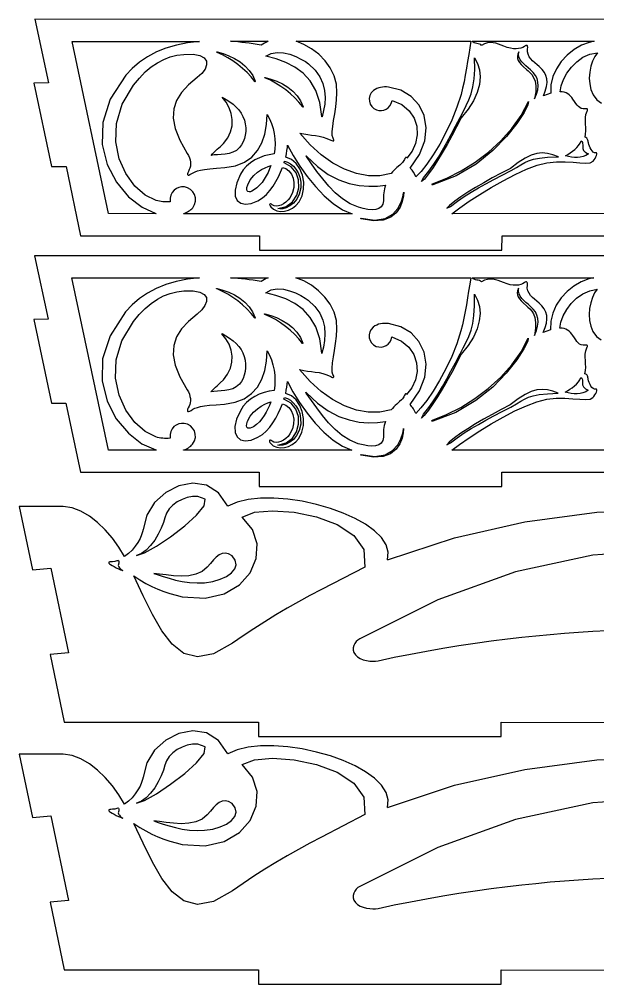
# Model space of a CAD drawing. Extents: x -181 to 87, y -262 to 189.
# Drawn here: x -181.3 to -62.1, y -262.3 to -63.4 of the extents above; entities that cross this region are included whole.
import ezdxf

# ---------------------------------------------------------------- set-up
doc = ezdxf.new("R2010")
doc.units = 0
doc.layers.add('CAMADA_1', color=7, linetype='CONTINUOUS')

msp = doc.modelspace()

# ---------------------------------------------------------------- linework, layer by layer
at = {"layer": 'CAMADA_1', "color": 250}
for points in [[(38.1518, -108.0105), (75.1297, -108.0149), (78.1212, -93.7097), (81.12, -93.6839), (84.7572, -76.5133), (81.7584, -76.4391), (84.565, -63.4233), (-33.4455, -63.444), (-178.1074, -63.4188), (-175.2771, -76.5029), (-178.276, -76.5771), (-174.6388, -93.7477), (-171.6399, -93.7735), (-168.6541, -108.0151), (-131.7997, -108.0114), (-131.8025, -110.9678), (-81.8025, -110.9678), (-81.8015, -108.0094), (-33.4453, -108.0037), (-11.8415, -108.0081), (-11.8417, -110.9669), (38.1581, -110.9669), (38.1518, -108.0105)], [(38.1247, -156.721), (75.1026, -156.7254), (78.0941, -142.4202), (81.0929, -142.3944), (84.7301, -125.2238), (81.7313, -125.1496), (84.5379, -112.1338), (-33.4726, -112.1545), (-178.1345, -112.1293), (-175.3042, -125.2134), (-178.3031, -125.2876), (-174.6659, -142.4582), (-171.667, -142.484), (-168.6812, -156.7256), (-131.8268, -156.7219), (-131.8296, -159.6783), (-81.8296, -159.6783), (-81.8286, -156.7199), (-33.4724, -156.7142), (-11.8686, -156.7186), (-11.8688, -159.6774), (38.131, -159.6774), (38.1247, -156.721)]]:
    msp.add_lwpolyline(points, close=True, dxfattribs=at)
for points in [[(-162.8827, -103.4516), (-170.4105, -67.9785), (-144.1266, -67.959)], [(-144.1266, -67.959), (-146.602, -68.2505), (-148.9097, -68.7156), (-151.0515, -69.3509), (-153.0297, -70.153), (-154.846, -71.1183), (-156.5025, -72.2434), (-158.0012, -73.5249), (-159.3441, -74.9594), (-162.5497, -79.879), (-164.0706, -84.6742), (-164.1802, -89.2122), (-163.1516, -93.3602), (-161.2582, -96.9854), (-158.773, -99.9552), (-155.9695, -102.1365), (-153.1208, -103.3968), (-153.0729, -103.4146), (-153.0505, -103.4338), (-153.0671, -103.4492), (-153.1364, -103.4554), (-162.8827, -103.4516)], [(-129.9871, -67.9494), (-130.3663, -68.1166), (-130.7284, -68.3014), (-131.0786, -68.5089), (-131.4221, -68.7444), (-132.2501, -68.6044), (-133.0667, -68.4763), (-133.8721, -68.36), (-134.6662, -68.2556), (-135.449, -68.1629), (-136.2204, -68.0819), (-136.9805, -68.0125), (-137.7293, -67.9548)], [(-137.7293, -67.9548), (-129.9871, -67.9494)], [(-88.2126, -67.9479), (-88.4374, -69.293), (-88.6593, -70.6786), (-88.8839, -72.0874), (-89.1166, -73.5023), (-89.3628, -74.9061), (-89.628, -76.2816), (-89.9178, -77.6115), (-90.2375, -78.8788), (-91.0865, -81.5375), (-92.143, -84.18), (-93.3484, -86.7382), (-94.6442, -89.1439), (-95.9718, -91.3289), (-97.2728, -93.225), (-98.4886, -94.7641), (-99.5606, -95.878), (-99.7885, -95.3841), (-100.0325, -94.9386), (-100.1727, -94.7257), (-100.3314, -94.5149), (-100.5136, -94.3029), (-100.7241, -94.0864), (-98.7838, -91.2635), (-97.702, -88.4535), (-97.4061, -85.755), (-97.8234, -83.2665), (-98.8813, -81.0866), (-100.5072, -79.3137), (-102.6284, -78.0463), (-105.1724, -77.3831), (-105.5996, -77.3582), (-106.0187, -77.357), (-106.4283, -77.3839), (-106.8274, -77.4438), (-107.2148, -77.541), (-107.5893, -77.6803), (-107.9498, -77.8663), (-108.295, -78.1035), (-108.7481, -78.5748), (-109.0335, -79.12), (-109.1593, -79.7058), (-109.1336, -80.2987), (-108.9645, -80.8654), (-108.6601, -81.3723), (-108.2285, -81.786), (-107.6777, -82.0732), (-107.1617, -82.1969), (-106.6408, -82.2138), (-106.1337, -82.1249), (-105.6596, -81.9311), (-105.2373, -81.6336), (-104.8857, -81.2333), (-104.6239, -80.7314), (-104.4707, -80.1287), (-102.462, -80.9948), (-100.9571, -82.2396), (-99.937, -83.7619), (-99.3826, -85.4605), (-99.2748, -87.2342), (-99.5944, -88.9818), (-100.3225, -90.6021), (-101.4398, -91.994), (-101.4792, -91.9187), (-101.5211, -91.8708), (-101.565, -91.8492), (-101.6108, -91.8528), (-101.658, -91.8804), (-101.7062, -91.931), (-101.7551, -92.0035), (-101.8043, -92.0967), (-101.9084, -92.2979), (-102.0326, -92.504), (-102.1668, -92.6977), (-102.3104, -92.8818), (-102.4629, -93.0591), (-102.874, -93.4525), (-103.4496, -93.9599), (-103.7625, -94.2444), (-104.0727, -94.5431), (-104.3655, -94.8512), (-104.6263, -95.1638), (-106.9465, -95.6297), (-109.3467, -95.6339), (-111.7922, -95.1921), (-114.2481, -94.3202), (-116.6797, -93.0341), (-119.0523, -91.3498), (-121.3311, -89.283), (-123.4814, -86.8497), (-122.6465, -87.0295), (-121.8356, -87.1572), (-121.0415, -87.2592), (-120.2572, -87.3621), (-119.4755, -87.4925), (-118.6893, -87.677), (-117.8916, -87.942), (-117.0753, -88.3142), (-116.8586, -88.4158), (-116.6858, -88.4712), (-116.5579, -88.4818), (-116.4759, -88.4487), (-116.4406, -88.3733), (-116.4531, -88.2567), (-116.5145, -88.1004), (-116.6255, -87.9054), (-116.7794, -87.3675), (-116.7826, -86.548), (-116.674, -85.4973), (-116.4925, -84.2662), (-116.277, -82.9052), (-116.0665, -81.4649), (-115.9, -79.9958), (-115.8162, -78.5487), (-115.9072, -76.753), (-116.3839, -75.034), (-117.1907, -73.4204), (-118.2724, -71.9414), (-119.5737, -70.6258), (-121.0393, -69.5025), (-122.6137, -68.6005), (-124.2416, -67.9487)], [(-124.2416, -67.9487), (-88.2126, -67.9479)], [(-87.9392, -67.9482), (-62.8325, -67.948)], [(-73.274, -79.1935), (-72.8739, -78.194), (-72.6252, -77.2864), (-72.5247, -76.46), (-72.5688, -75.7041), (-72.754, -75.0077), (-73.0772, -74.3602), (-73.5346, -73.7507), (-74.1231, -73.1685), (-74.5854, -72.7759), (-75.0483, -72.3864), (-75.4885, -71.9888), (-75.8829, -71.5717), (-76.2081, -71.1235), (-76.4409, -70.6331), (-76.5581, -70.0888), (-76.5363, -69.4794), (-76.5116, -69.2346), (-76.5201, -69.0439), (-76.5606, -68.9066), (-76.6317, -68.8222), (-76.7323, -68.7901), (-76.8612, -68.8097), (-77.017, -68.8804), (-77.1987, -69.0017), (-77.5324, -69.207), (-77.9266, -69.3626), (-78.3796, -69.4631), (-78.8893, -69.5032), (-79.4538, -69.4775), (-80.0712, -69.3808), (-80.7396, -69.2076), (-81.4571, -68.9526), (-82.002, -68.7331), (-82.5461, -68.5279), (-83.0932, -68.358), (-83.647, -68.2447), (-84.2111, -68.2091), (-84.7894, -68.2724), (-85.3854, -68.4559), (-86.003, -68.7806), (-86.1874, -68.6363), (-86.4195, -68.5397), (-86.6837, -68.4727), (-86.9643, -68.4172), (-87.2457, -68.355), (-87.5124, -68.2682), (-87.7488, -68.1386), (-87.9392, -67.9482)], [(-62.8325, -67.948), (-63.8565, -68.1695), (-65.4405, -68.7697), (-66.9561, -69.6537), (-68.3526, -70.781), (-69.5791, -72.111), (-70.5848, -73.6031), (-71.3189, -75.2168), (-71.7305, -76.9115), (-71.769, -78.6466)], [(-147.3853, -103.4177), (-147.1298, -103.3346), (-146.876, -103.2314), (-146.6267, -103.1088), (-146.3846, -102.9673), (-146.1524, -102.8073), (-145.933, -102.6295), (-145.7289, -102.4344), (-145.543, -102.2225), (-145.1435, -101.5515), (-144.9639, -100.8534), (-144.9818, -100.1611), (-145.1753, -99.5074), (-145.522, -98.9254), (-145.9998, -98.448), (-146.5866, -98.108), (-147.2601, -97.9386), (-147.8274, -97.9386), (-148.3851, -98.0534), (-148.9091, -98.2805), (-149.3755, -98.6175), (-149.7605, -99.062), (-150.04, -99.6115), (-150.1902, -100.2636), (-150.1871, -101.0157), (-150.5693, -101.0407), (-150.9466, -101.0477), (-151.319, -101.0372), (-151.6863, -101.0095), (-152.0485, -100.9649), (-152.4054, -100.9037), (-152.757, -100.8262), (-153.1031, -100.7329), (-155.3347, -99.6416), (-157.4645, -97.7603), (-159.3073, -95.2152), (-160.6779, -92.1328), (-161.391, -88.6391), (-161.2614, -84.8605), (-160.1038, -80.9231), (-157.733, -76.9534), (-156.5328, -75.51), (-155.3137, -74.2684), (-154.0714, -73.2212), (-152.802, -72.3609), (-151.5013, -71.68), (-150.1654, -71.1712), (-148.79, -70.827), (-147.3712, -70.6399), (-145.4478, -70.6244), (-144.0556, -70.8837), (-143.1545, -71.3681), (-142.7049, -72.028), (-142.6667, -72.8136), (-143.0002, -73.6752), (-143.6655, -74.5631), (-144.6227, -75.4277), (-146.4117, -76.9377), (-147.8336, -78.4875), (-148.8529, -80.1199), (-149.4341, -81.878), (-149.5416, -83.8049), (-149.14, -85.9434), (-148.1937, -88.3367), (-146.6674, -91.0276), (-146.4054, -91.4775), (-146.2085, -91.9381), (-146.0739, -92.3994), (-145.9992, -92.8513), (-145.9815, -93.2839), (-146.0184, -93.6872), (-146.107, -94.0512), (-146.2449, -94.3659), (-146.4387, -94.7404), (-146.5582, -95.041), (-146.6061, -95.2672), (-146.585, -95.4185), (-146.4978, -95.4945), (-146.3469, -95.4946), (-146.1352, -95.4185), (-145.8652, -95.2655), (-145.4647, -95.0232), (-145.0441, -94.8171), (-144.5471, -94.6405), (-143.9175, -94.4866), (-143.0991, -94.3485), (-142.0358, -94.2196), (-140.6712, -94.093), (-138.9491, -93.962), (-136.7398, -93.5957), (-134.8904, -92.8622), (-133.38, -91.8016), (-132.188, -90.4543), (-131.2933, -88.8605), (-130.6753, -87.0605), (-130.3132, -85.0945), (-130.186, -83.0028), (-129.6916, -83.9109), (-129.2867, -84.8818), (-128.971, -85.9001), (-128.7443, -86.9502), (-128.6063, -88.0165), (-128.5567, -89.0836), (-128.5954, -90.1358), (-128.7219, -91.1577), (-129.7619, -91.3104), (-130.7905, -91.5662), (-131.7893, -91.9261), (-132.7401, -92.3914), (-133.6246, -92.9632), (-134.4245, -93.6429), (-135.1215, -94.4316), (-135.6973, -95.3305), (-136.4744, -97.0969), (-136.8169, -98.6004), (-136.7667, -99.8181), (-136.3655, -100.7269), (-135.6553, -101.3037), (-134.6778, -101.5255), (-133.4749, -101.3692), (-132.0884, -100.8117), (-131.1641, -100.2274), (-130.3429, -99.5146), (-129.615, -98.6983), (-128.9707, -97.8031), (-128.4003, -96.8538), (-127.8943, -95.875), (-127.4429, -94.8917), (-127.0365, -93.9284), (-126.3192, -94.168), (-125.6997, -94.6393), (-125.2036, -95.3031), (-124.8569, -96.1198), (-124.6851, -97.0503), (-124.7141, -98.0551), (-124.9697, -99.0948), (-125.4777, -100.1301), (-125.8623, -100.6376), (-126.3176, -101.0722), (-126.8189, -101.4246), (-127.3409, -101.6854), (-127.8587, -101.8454), (-128.3473, -101.8951), (-128.7817, -101.8253), (-129.1368, -101.6267), (-129.3307, -101.4833), (-129.4833, -101.4171), (-129.5934, -101.4175), (-129.6599, -101.4737), (-129.6816, -101.5751), (-129.6572, -101.7112), (-129.5855, -101.8712), (-129.4654, -102.0446), (-128.8995, -102.5481), (-128.2108, -102.8622), (-127.4372, -102.9914), (-126.6172, -102.9404), (-125.7888, -102.7137), (-124.9902, -102.316), (-124.2596, -101.7518), (-123.6353, -101.0259), (-122.9983, -99.7714), (-122.683, -98.3833), (-122.6679, -96.9425), (-122.9314, -95.5302), (-123.4523, -94.2274), (-124.209, -93.1152), (-125.1801, -92.2747), (-126.3441, -91.787), (-126.2411, -91.1072), (-126.129, -90.4565), (-126.0354, -89.857), (-125.9876, -89.3306), (-124.8471, -91.473), (-123.4915, -93.6664), (-121.9539, -95.8318), (-120.2671, -97.8903), (-118.464, -99.7626), (-116.5778, -101.3698), (-114.6413, -102.6329), (-112.6874, -103.4727)], [(-140.4924, -70.2533), (-140.5775, -70.2052), (-140.6003, -70.1648), (-140.5627, -70.1435), (-140.4666, -70.1531), (-139.2738, -70.484), (-138.0737, -70.9314), (-136.9005, -71.4974), (-135.7884, -72.1844), (-134.7716, -72.9944), (-133.8845, -73.9297), (-133.1613, -74.9923), (-132.6362, -76.1846), (-132.6285, -76.2421), (-132.6456, -76.273), (-132.6792, -76.2723), (-132.721, -76.2352), (-133.4995, -75.2789), (-134.3493, -74.3712), (-135.2624, -73.5178), (-136.2306, -72.7239), (-137.2458, -71.9951), (-138.2999, -71.3368), (-139.3848, -70.7544), (-140.4924, -70.2533)], [(-121.6976, -72.5753), (-120.3236, -73.8822), (-119.3434, -75.2521), (-118.706, -76.6616), (-118.3602, -78.0876), (-118.2549, -79.5068), (-118.3391, -80.8958), (-118.5616, -82.2315), (-118.8714, -83.4905), (-118.8882, -83.5238), (-118.9083, -83.5305), (-118.9258, -83.5126), (-118.9349, -83.4721), (-119.3395, -80.5248), (-120.1524, -78.0858), (-121.317, -76.1), (-122.7767, -74.5121), (-124.4752, -73.2666), (-126.3559, -72.3085), (-128.3623, -71.5823), (-130.4378, -71.0328), (-129.3409, -70.452), (-128.1152, -70.2409), (-126.8256, -70.325), (-125.5373, -70.6302), (-124.3153, -71.0821), (-123.2246, -71.6065), (-122.3304, -72.129), (-121.6976, -72.5753)], [(-97.9758, -96.0586), (-96.8682, -94.6734), (-95.8584, -93.2695), (-94.9209, -91.8317), (-94.0303, -90.3452), (-93.1613, -88.7949), (-92.2883, -87.1658), (-91.3861, -85.443), (-90.4292, -83.6115), (-89.7642, -82.366), (-89.1537, -81.1958), (-88.6124, -80.0224), (-88.1548, -78.7672), (-87.7956, -77.3517), (-87.5492, -75.6972), (-87.4304, -73.7253), (-87.4536, -71.3573), (-86.8187, -72.5379), (-86.4303, -73.8591), (-86.3054, -75.3023), (-86.4607, -76.8492), (-86.9132, -78.4812), (-87.6796, -80.1802), (-88.7769, -81.9275), (-90.2218, -83.7048)], [(-33.4197, -103.4464), (-92.1302, -103.4674), (-90.5199, -102.2622), (-88.572, -100.9126), (-86.3717, -99.4847), (-84.0043, -98.0447), (-81.5551, -96.6589), (-79.1094, -95.3936), (-76.7523, -94.3149), (-74.5693, -93.489), (-72.5383, -92.9859), (-70.6044, -92.7725), (-68.8032, -92.7607), (-67.1704, -92.8623), (-65.7418, -92.9892), (-64.553, -93.0532), (-63.6397, -92.9662), (-63.0376, -92.6401), (-62.8254, -92.3794), (-62.6286, -92.0848), (-62.4597, -91.7792), (-62.331, -91.4859), (-62.2548, -91.2281), (-62.2437, -91.0288), (-62.3099, -90.9112), (-62.4658, -90.8984), (-62.7348, -90.8922), (-62.9918, -90.7642), (-63.2316, -90.5396), (-63.449, -90.2439), (-63.639, -89.9024), (-63.7963, -89.5403), (-63.9158, -89.183), (-63.9923, -88.8558), (-64.0225, -88.6764), (-64.0551, -88.4987), (-64.0969, -88.327), (-64.1551, -88.1657), (-64.2365, -88.0191), (-64.3482, -87.8915), (-64.4972, -87.7874), (-64.6904, -87.711), (-64.5665, -87.0499), (-64.5327, -86.378), (-64.5544, -85.6993), (-64.5966, -85.0181), (-64.6246, -84.3383), (-64.6036, -83.6642), (-64.4987, -82.9996), (-64.2751, -82.3489), (-64.2138, -82.2053), (-64.1764, -82.0888), (-64.1654, -81.9975), (-64.1836, -81.9294), (-64.2334, -81.8827), (-64.3176, -81.8555), (-64.4386, -81.8457), (-64.5992, -81.8516), (-65.0732, -81.8473), (-65.4629, -81.7627), (-65.7887, -81.6032), (-66.0709, -81.374), (-66.3299, -81.0806), (-66.586, -80.728), (-66.8598, -80.3218), (-67.1715, -79.8671), (-67.4104, -79.5476), (-67.6678, -79.248), (-67.9481, -78.9769), (-68.2554, -78.7426), (-68.5939, -78.5537), (-68.9681, -78.4187), (-69.382, -78.346), (-69.8399, -78.344), (-69.619, -77.1079), (-69.1427, -75.8039), (-68.4327, -74.4989), (-67.5108, -73.2598), (-66.3985, -72.1537), (-65.1175, -71.2473), (-63.6895, -70.6077), (-62.1362, -70.3017), (-62.6812, -71.0609), (-63.1384, -72.0093), (-63.4899, -73.0988), (-63.7181, -74.2816), (-63.805, -75.5096), (-63.733, -76.735), (-63.4841, -77.9098), (-63.0406, -78.9861), (-62.2667, -80.039), (-61.3313, -80.7154)], [(-78.3563, -70.1136), (-78.5574, -70.6109), (-78.6388, -71.0597), (-78.6031, -71.478), (-78.453, -71.8839), (-78.191, -72.2951), (-77.8198, -72.7299), (-77.3421, -73.2061), (-76.7604, -73.7417), (-76.4386, -74.0143), (-76.0544, -74.3587), (-75.655, -74.8087), (-75.2881, -75.3981), (-75.0011, -76.1609), (-74.8414, -77.1308), (-74.8566, -78.3418), (-75.094, -79.8277)], [(-75.094, -79.8277), (-74.6939, -78.8282), (-74.4452, -77.9206), (-74.3447, -77.0942), (-74.3888, -76.3383), (-74.574, -75.6419), (-74.8972, -74.9944), (-75.3546, -74.3849), (-75.9431, -73.8027), (-76.4054, -73.4101), (-76.8683, -73.0206), (-77.3085, -72.623), (-77.7029, -72.2059), (-78.0281, -71.7577), (-78.2609, -71.2673), (-78.3781, -70.723), (-78.3563, -70.1136)], [(-130.6444, -75.4865), (-130.7295, -75.4384), (-130.7523, -75.3979), (-130.7147, -75.3767), (-130.6186, -75.3863), (-129.4258, -75.7172), (-128.2257, -76.1646), (-127.0525, -76.7306), (-125.9404, -77.4176), (-124.9236, -78.2276), (-124.0365, -79.1629), (-123.3133, -80.2255), (-122.7882, -81.4178), (-122.7805, -81.4753), (-122.7976, -81.5062), (-122.8312, -81.5055), (-122.873, -81.4684), (-123.6515, -80.512), (-124.5013, -79.6044), (-125.4144, -78.751), (-126.3826, -77.9571), (-127.3978, -77.2283), (-128.4519, -76.57), (-129.5368, -75.9875), (-130.6444, -75.4865)], [(-139.4763, -79.4496), (-138.6607, -79.9113), (-137.9014, -80.402), (-137.2048, -80.9257), (-136.5778, -81.4864), (-136.0269, -82.0879), (-135.5588, -82.7342), (-135.1801, -83.4292), (-134.8976, -84.1768), (-134.7146, -84.9548), (-134.625, -85.7404), (-134.626, -86.5199), (-134.715, -87.2795), (-134.8891, -88.0056), (-135.1456, -88.6845), (-135.4818, -89.3026), (-135.8948, -89.8462), (-136.5429, -90.4108), (-137.2727, -90.7977), (-138.0553, -91.0437), (-138.8617, -91.1857), (-139.6632, -91.2605), (-140.4308, -91.305), (-141.1358, -91.356), (-141.7492, -91.4503), (-141.4599, -91.1247), (-141.1514, -90.8097), (-140.8289, -90.5021), (-140.4982, -90.199), (-139.8336, -89.5935), (-139.2016, -88.9688), (-138.3161, -87.8145), (-137.7302, -86.5961), (-137.4258, -85.341), (-137.3849, -84.0769), (-137.5894, -82.8311), (-138.0214, -81.6313), (-138.6627, -80.5048), (-139.4954, -79.4792), (-139.4763, -79.4496)], [(-71.769, -78.6466), (-73.274, -79.1935)], [(-76.3548, -80.3765), (-76.4699, -81.0079), (-77.2674, -82.5954), (-78.7412, -84.8767), (-80.8847, -87.5895), (-83.6916, -90.4714), (-87.1556, -93.2602), (-91.2704, -95.6934), (-96.0295, -97.5089), (-96.1081, -97.5144), (-96.1695, -97.5049), (-96.2127, -97.4833), (-96.2365, -97.4522), (-96.2399, -97.4143), (-96.2219, -97.3723), (-96.1813, -97.329), (-96.1171, -97.287), (-93.1905, -96.1367), (-90.2459, -94.6434), (-87.3575, -92.841), (-84.5995, -90.7634), (-82.046, -88.4443), (-79.7713, -85.9176), (-77.8495, -83.217), (-76.3548, -80.3765)], [(-90.2218, -83.7048), (-91.1737, -85.5976), (-92.1441, -87.4465), (-93.1232, -89.2282), (-94.101, -90.9195), (-95.0677, -92.4972), (-96.0134, -93.9379), (-96.9281, -95.2184), (-97.802, -96.3155)], [(-65.0823, -90.2549), (-64.9732, -90.4194), (-64.853, -90.5621), (-64.7232, -90.6861), (-64.5855, -90.7947), (-64.2925, -90.9776), (-63.9869, -91.1356), (-64.5214, -91.459), (-65.0842, -91.6814), (-65.6695, -91.8144), (-66.2715, -91.8696), (-66.8845, -91.8585), (-67.5027, -91.7927), (-68.1202, -91.6836), (-68.7314, -91.5429), (-68.2595, -91.2459), (-67.7735, -90.9301), (-67.2902, -90.5924), (-66.8263, -90.2294), (-66.3985, -89.8378), (-66.0236, -89.4144), (-65.7181, -88.9558), (-65.499, -88.4588), (-65.326, -88.5995), (-65.227, -88.7869), (-65.1823, -89.0096), (-65.1722, -89.2562), (-65.1769, -89.5154), (-65.1767, -89.7758), (-65.1517, -90.0261), (-65.0823, -90.2549)], [(-92.3874, -101.958), (-90.9863, -100.8966), (-89.5735, -99.9228), (-88.1325, -99.0123), (-86.6468, -98.1414), (-85.0999, -97.2859), (-83.4754, -96.4218), (-81.7569, -95.5252), (-79.9278, -94.572), (-78.8029, -93.9432), (-77.912, -93.4001), (-77.1249, -92.9387), (-76.3113, -92.555), (-75.3407, -92.2449), (-74.0829, -92.0043), (-72.4075, -91.8294), (-70.1843, -91.7159), (-71.3327, -91.3127), (-72.4236, -91.0467), (-73.4979, -90.9506), (-74.597, -91.0568), (-75.7619, -91.398), (-77.0339, -92.0067), (-78.454, -92.9154), (-80.0635, -94.1567)], [(-126.6153, -92.6361), (-126.0101, -92.8441), (-125.3948, -93.1917), (-124.8009, -93.6772), (-124.2604, -94.2986), (-123.8047, -95.054), (-123.4656, -95.9415), (-123.2748, -96.9592), (-123.264, -98.1052), (-123.5774, -99.4147), (-124.0945, -100.4596), (-124.7532, -101.2619), (-125.4915, -101.8438), (-126.2475, -102.2275), (-126.9592, -102.435), (-127.5645, -102.4886), (-128.0015, -102.4103), (-126.2783, -101.9806), (-124.9776, -101.0154), (-124.1115, -99.6754), (-123.6921, -98.1215), (-123.7317, -96.5144), (-124.2422, -95.0148), (-125.236, -93.7835), (-126.7251, -92.9814)], [(-126.7251, -92.9814), (-126.6153, -92.6361)], [(-105.7827, -97.5856), (-105.9349, -97.9749), (-106.0443, -98.3729), (-106.1183, -98.7766), (-106.1641, -99.1834), (-106.1893, -99.5902), (-106.2012, -99.9942), (-106.2071, -100.3927), (-106.2145, -100.7827), (-106.344, -101.4993), (-106.671, -102.0274), (-107.1708, -102.3829), (-107.8183, -102.5816), (-108.5889, -102.6394), (-109.4575, -102.5722), (-110.3993, -102.3959), (-111.3895, -102.1262), (-113.1121, -101.4104), (-114.6944, -100.4128), (-116.1518, -99.1906), (-117.4997, -97.801), (-118.7535, -96.3011), (-119.9285, -94.7481), (-121.0401, -93.1994), (-122.1037, -91.712), (-122.1837, -91.589), (-122.1981, -91.537), (-122.1521, -91.5587), (-122.0507, -91.6566), (-119.8236, -93.7657), (-117.5993, -95.3581), (-115.404, -96.4967), (-113.2641, -97.2444), (-111.2057, -97.6643), (-109.2551, -97.8191), (-107.4387, -97.7719), (-105.7827, -97.5856)], [(-129.4292, -93.5354), (-129.7056, -94.2405), (-130.0223, -94.9533), (-130.3834, -95.6603), (-130.7928, -96.3482), (-131.2545, -97.0037), (-131.7724, -97.6135), (-132.3504, -98.1643), (-132.9925, -98.6427), (-133.3222, -98.8241), (-133.6396, -98.934), (-133.9253, -98.962), (-134.1602, -98.8974), (-134.325, -98.7296), (-134.4005, -98.448), (-134.3673, -98.0421), (-134.2063, -97.5012), (-133.6724, -96.4615), (-132.977, -95.6041), (-132.1918, -94.9158), (-131.3885, -94.3828), (-130.6389, -93.9918), (-130.0146, -93.7293), (-129.5875, -93.5816), (-129.4292, -93.5354)], [(-80.0635, -94.1567), (-81.9526, -95.1158), (-83.7978, -96.0933), (-85.5758, -97.0792), (-87.2633, -98.0635), (-88.8372, -99.0363), (-90.2743, -99.9874), (-91.5512, -100.9071), (-92.6449, -101.7852)], [(-97.802, -96.3155), (-98.3689, -96.8474), (-97.9758, -96.0586)], [(-102.0507, -99.0133), (-102.1087, -99.8817), (-102.3463, -100.9685), (-102.8218, -102.1382), (-103.5937, -103.2552), (-104.7204, -104.1839), (-106.2603, -104.7889), (-108.272, -104.9345), (-110.8137, -104.4853), (-110.8648, -104.4579), (-110.8799, -104.4261), (-110.8597, -104.3993), (-110.8051, -104.3871), (-108, -104.781), (-105.8699, -104.4316), (-104.3216, -103.5583), (-103.2622, -102.3806), (-102.5984, -101.1179), (-102.2373, -99.9895), (-102.0857, -99.2148), (-102.0507, -99.0133)], [(-92.6449, -101.7852), (-93.1747, -102.3541), (-92.3874, -101.958)], [(-147.3709, -103.4732), (-147.3835, -103.4675), (-147.4058, -103.4534), (-147.4142, -103.4353), (-147.3853, -103.4177)], [(-112.6874, -103.4727), (-147.3709, -103.4732)], [(-162.9098, -152.1621), (-170.4376, -116.689), (-144.1537, -116.6695)], [(-144.1537, -116.6695), (-146.6291, -116.961), (-148.9368, -117.4261), (-151.0786, -118.0614), (-153.0568, -118.8635), (-154.8731, -119.8288), (-156.5296, -120.9539), (-158.0283, -122.2354), (-159.3712, -123.6699), (-162.5768, -128.5895), (-164.0977, -133.3847), (-164.2073, -137.9227), (-163.1787, -142.0707), (-161.2853, -145.6959), (-158.8001, -148.6657), (-155.9966, -150.847), (-153.1479, -152.1073), (-153.1, -152.1251), (-153.0776, -152.1443), (-153.0942, -152.1597), (-153.1635, -152.1659), (-162.9098, -152.1621)], [(-130.0142, -116.6599), (-130.3934, -116.8271), (-130.7555, -117.0119), (-131.1057, -117.2194), (-131.4492, -117.4549), (-132.2772, -117.3149), (-133.0938, -117.1868), (-133.8992, -117.0705), (-134.6933, -116.9661), (-135.4761, -116.8734), (-136.2475, -116.7924), (-137.0076, -116.723), (-137.7564, -116.6653)], [(-137.7564, -116.6653), (-130.0142, -116.6599)], [(-88.2397, -116.6584), (-88.4645, -118.0035), (-88.6864, -119.3891), (-88.911, -120.7979), (-89.1437, -122.2128), (-89.3899, -123.6166), (-89.6551, -124.9921), (-89.9449, -126.322), (-90.2646, -127.5893), (-91.1136, -130.248), (-92.1701, -132.8905), (-93.3755, -135.4487), (-94.6713, -137.8544), (-95.9989, -140.0394), (-97.2999, -141.9355), (-98.5157, -143.4746), (-99.5877, -144.5885), (-99.8156, -144.0946), (-100.0596, -143.6491), (-100.1998, -143.4362), (-100.3585, -143.2254), (-100.5407, -143.0134), (-100.7512, -142.7969), (-98.8109, -139.974), (-97.7291, -137.164), (-97.4332, -134.4655), (-97.8505, -131.977), (-98.9084, -129.7971), (-100.5343, -128.0242), (-102.6555, -126.7568), (-105.1995, -126.0936), (-105.6267, -126.0687), (-106.0458, -126.0675), (-106.4554, -126.0944), (-106.8545, -126.1543), (-107.2419, -126.2515), (-107.6164, -126.3908), (-107.9769, -126.5768), (-108.3221, -126.814), (-108.7752, -127.2853), (-109.0606, -127.8305), (-109.1864, -128.4163), (-109.1607, -129.0092), (-108.9916, -129.5759), (-108.6872, -130.0828), (-108.2556, -130.4965), (-107.7048, -130.7837), (-107.1888, -130.9074), (-106.6679, -130.9243), (-106.1608, -130.8354), (-105.6867, -130.6416), (-105.2644, -130.3441), (-104.9128, -129.9438), (-104.651, -129.4419), (-104.4978, -128.8392), (-102.4891, -129.7053), (-100.9842, -130.9501), (-99.9641, -132.4724), (-99.4097, -134.171), (-99.3019, -135.9447), (-99.6215, -137.6923), (-100.3496, -139.3126), (-101.4669, -140.7045), (-101.5063, -140.6292), (-101.5482, -140.5813), (-101.5921, -140.5597), (-101.6379, -140.5633), (-101.6851, -140.5909), (-101.7333, -140.6415), (-101.7822, -140.714), (-101.8314, -140.8072), (-101.9355, -141.0084), (-102.0597, -141.2145), (-102.1939, -141.4082), (-102.3375, -141.5923), (-102.49, -141.7696), (-102.9011, -142.163), (-103.4767, -142.6704), (-103.7896, -142.9549), (-104.0998, -143.2536), (-104.3926, -143.5617), (-104.6534, -143.8743), (-106.9736, -144.3402), (-109.3738, -144.3444), (-111.8193, -143.9026), (-114.2752, -143.0307), (-116.7068, -141.7446), (-119.0794, -140.0603), (-121.3582, -137.9935), (-123.5085, -135.5602), (-122.6736, -135.74), (-121.8627, -135.8677), (-121.0686, -135.9697), (-120.2843, -136.0726), (-119.5026, -136.203), (-118.7164, -136.3875), (-117.9187, -136.6525), (-117.1024, -137.0247), (-116.8857, -137.1263), (-116.7129, -137.1817), (-116.585, -137.1923), (-116.503, -137.1592), (-116.4677, -137.0838), (-116.4802, -136.9672), (-116.5416, -136.8109), (-116.6526, -136.6159), (-116.8065, -136.078), (-116.8097, -135.2585), (-116.7011, -134.2078), (-116.5196, -132.9767), (-116.3041, -131.6157), (-116.0936, -130.1754), (-115.9271, -128.7063), (-115.8433, -127.2592), (-115.9343, -125.4635), (-116.411, -123.7445), (-117.2178, -122.1309), (-118.2995, -120.6519), (-119.6008, -119.3363), (-121.0664, -118.213), (-122.6408, -117.311), (-124.2687, -116.6592)], [(-124.2687, -116.6592), (-88.2397, -116.6584)], [(-87.9663, -116.6587), (-62.8596, -116.6585)], [(-73.3011, -127.904), (-72.901, -126.9045), (-72.6523, -125.9969), (-72.5518, -125.1705), (-72.5959, -124.4146), (-72.7811, -123.7182), (-73.1043, -123.0707), (-73.5617, -122.4612), (-74.1502, -121.879), (-74.6125, -121.4864), (-75.0754, -121.0969), (-75.5156, -120.6993), (-75.91, -120.2822), (-76.2352, -119.834), (-76.468, -119.3436), (-76.5852, -118.7993), (-76.5634, -118.1899), (-76.5387, -117.9451), (-76.5472, -117.7544), (-76.5877, -117.6171), (-76.6588, -117.5327), (-76.7594, -117.5006), (-76.8883, -117.5202), (-77.0441, -117.5909), (-77.2258, -117.7122), (-77.5595, -117.9175), (-77.9537, -118.0731), (-78.4067, -118.1736), (-78.9164, -118.2137), (-79.4809, -118.188), (-80.0983, -118.0913), (-80.7667, -117.9181), (-81.4842, -117.6631), (-82.0291, -117.4436), (-82.5732, -117.2384), (-83.1203, -117.0685), (-83.6741, -116.9552), (-84.2382, -116.9196), (-84.8165, -116.9829), (-85.4125, -117.1664), (-86.0301, -117.4911), (-86.2145, -117.3468), (-86.4466, -117.2502), (-86.7108, -117.1832), (-86.9914, -117.1277), (-87.2728, -117.0655), (-87.5395, -116.9787), (-87.7759, -116.8491), (-87.9663, -116.6587)], [(-62.8596, -116.6585), (-63.8836, -116.88), (-65.4676, -117.4802), (-66.9832, -118.3642), (-68.3797, -119.4915), (-69.6062, -120.8215), (-70.6119, -122.3136), (-71.346, -123.9273), (-71.7576, -125.622), (-71.7961, -127.3571)], [(-140.5195, -118.9638), (-140.6046, -118.9157), (-140.6274, -118.8753), (-140.5898, -118.854), (-140.4937, -118.8636), (-139.3009, -119.1945), (-138.1008, -119.6419), (-136.9276, -120.2079), (-135.8155, -120.8949), (-134.7987, -121.7049), (-133.9116, -122.6402), (-133.1884, -123.7028), (-132.6633, -124.8951), (-132.6556, -124.9526), (-132.6727, -124.9835), (-132.7063, -124.9828), (-132.7481, -124.9457), (-133.5266, -123.9894), (-134.3764, -123.0817), (-135.2895, -122.2283), (-136.2577, -121.4344), (-137.2729, -120.7056), (-138.327, -120.0473), (-139.4119, -119.4649), (-140.5195, -118.9638)], [(-121.7247, -121.2858), (-120.3507, -122.5927), (-119.3705, -123.9626), (-118.7331, -125.3721), (-118.3873, -126.7981), (-118.282, -128.2173), (-118.3662, -129.6063), (-118.5887, -130.942), (-118.8985, -132.201), (-118.9153, -132.2343), (-118.9354, -132.241), (-118.9529, -132.2231), (-118.962, -132.1826), (-119.3666, -129.2353), (-120.1795, -126.7963), (-121.3441, -124.8105), (-122.8038, -123.2226), (-124.5023, -121.9771), (-126.383, -121.019), (-128.3894, -120.2928), (-130.4649, -119.7433), (-129.368, -119.1625), (-128.1423, -118.9514), (-126.8527, -119.0355), (-125.5644, -119.3407), (-124.3424, -119.7926), (-123.2517, -120.317), (-122.3575, -120.8395), (-121.7247, -121.2858)], [(-33.4468, -152.1569), (-92.1573, -152.1779), (-90.547, -150.9727), (-88.5991, -149.6231), (-86.3988, -148.1952), (-84.0314, -146.7552), (-81.5822, -145.3694), (-79.1365, -144.1041), (-76.7794, -143.0254), (-74.5964, -142.1995), (-72.5654, -141.6964), (-70.6315, -141.483), (-68.8303, -141.4712), (-67.1975, -141.5728), (-65.7689, -141.6997), (-64.5801, -141.7637), (-63.6668, -141.6767), (-63.0647, -141.3506), (-62.8525, -141.0899), (-62.6557, -140.7953), (-62.4868, -140.4897), (-62.3581, -140.1964), (-62.2819, -139.9386), (-62.2708, -139.7393), (-62.337, -139.6217), (-62.4929, -139.6089), (-62.7619, -139.6027), (-63.0189, -139.4747), (-63.2587, -139.2501), (-63.4761, -138.9544), (-63.6661, -138.6129), (-63.8234, -138.2508), (-63.9429, -137.8935), (-64.0194, -137.5663), (-64.0496, -137.3869), (-64.0822, -137.2092), (-64.124, -137.0375), (-64.1822, -136.8762), (-64.2636, -136.7296), (-64.3753, -136.602), (-64.5243, -136.4979), (-64.7175, -136.4215), (-64.5936, -135.7604), (-64.5598, -135.0885), (-64.5815, -134.4098), (-64.6237, -133.7286), (-64.6517, -133.0488), (-64.6307, -132.3747), (-64.5258, -131.7101), (-64.3022, -131.0594), (-64.2409, -130.9158), (-64.2035, -130.7993), (-64.1925, -130.708), (-64.2107, -130.6399), (-64.2605, -130.5932), (-64.3447, -130.566), (-64.4657, -130.5562), (-64.6263, -130.5621), (-65.1003, -130.5578), (-65.49, -130.4732), (-65.8158, -130.3137), (-66.098, -130.0845), (-66.357, -129.7911), (-66.6131, -129.4385), (-66.8869, -129.0323), (-67.1986, -128.5776), (-67.4375, -128.2581), (-67.6949, -127.9585), (-67.9752, -127.6874), (-68.2825, -127.4531), (-68.621, -127.2642), (-68.9952, -127.1292), (-69.4091, -127.0565), (-69.867, -127.0545), (-69.6461, -125.8184), (-69.1698, -124.5144), (-68.4598, -123.2094), (-67.5379, -121.9703), (-66.4256, -120.8642), (-65.1446, -119.9578), (-63.7166, -119.3182), (-62.1633, -119.0122), (-62.7083, -119.7714), (-63.1655, -120.7198), (-63.517, -121.8093), (-63.7452, -122.9921), (-63.8321, -124.2201), (-63.7601, -125.4455), (-63.5112, -126.6203), (-63.0677, -127.6966), (-62.2938, -128.7495), (-61.3584, -129.4259)], [(-78.3834, -118.8241), (-78.5845, -119.3214), (-78.6659, -119.7702), (-78.6302, -120.1885), (-78.4801, -120.5944), (-78.2181, -121.0056), (-77.8469, -121.4404), (-77.3692, -121.9166), (-76.7875, -122.4522), (-76.4657, -122.7248), (-76.0815, -123.0692), (-75.6821, -123.5192), (-75.3152, -124.1086), (-75.0282, -124.8714), (-74.8685, -125.8413), (-74.8837, -127.0523), (-75.1211, -128.5382)], [(-75.1211, -128.5382), (-74.721, -127.5387), (-74.4723, -126.6311), (-74.3718, -125.8047), (-74.4159, -125.0488), (-74.6011, -124.3524), (-74.9243, -123.7049), (-75.3817, -123.0954), (-75.9702, -122.5132), (-76.4325, -122.1206), (-76.8954, -121.7311), (-77.3356, -121.3335), (-77.73, -120.9164), (-78.0552, -120.4682), (-78.288, -119.9778), (-78.4052, -119.4335), (-78.3834, -118.8241)], [(-147.4124, -152.1282), (-147.1569, -152.0451), (-146.9031, -151.9419), (-146.6538, -151.8193), (-146.4117, -151.6778), (-146.1795, -151.5178), (-145.9601, -151.34), (-145.756, -151.1449), (-145.5701, -150.933), (-145.1706, -150.262), (-144.991, -149.5639), (-145.0089, -148.8716), (-145.2024, -148.2179), (-145.5491, -147.6359), (-146.0269, -147.1585), (-146.6137, -146.8185), (-147.2872, -146.6491), (-147.8545, -146.6491), (-148.4122, -146.7639), (-148.9362, -146.991), (-149.4026, -147.328), (-149.7876, -147.7725), (-150.0671, -148.322), (-150.2173, -148.9741), (-150.2142, -149.7262), (-150.5964, -149.7512), (-150.9737, -149.7582), (-151.3461, -149.7477), (-151.7134, -149.72), (-152.0756, -149.6754), (-152.4325, -149.6142), (-152.7841, -149.5367), (-153.1302, -149.4434), (-155.3618, -148.3521), (-157.4916, -146.4708), (-159.3344, -143.9257), (-160.705, -140.8433), (-161.4181, -137.3496), (-161.2885, -133.571), (-160.1309, -129.6336), (-157.7601, -125.6639), (-156.5599, -124.2205), (-155.3408, -122.9789), (-154.0985, -121.9317), (-152.8291, -121.0714), (-151.5284, -120.3905), (-150.1925, -119.8817), (-148.8171, -119.5375), (-147.3983, -119.3504), (-145.4749, -119.3349), (-144.0827, -119.5942), (-143.1816, -120.0786), (-142.732, -120.7385), (-142.6938, -121.5241), (-143.0273, -122.3857), (-143.6926, -123.2736), (-144.6498, -124.1382), (-146.4388, -125.6482), (-147.8607, -127.198), (-148.88, -128.8304), (-149.4612, -130.5885), (-149.5687, -132.5154), (-149.1671, -134.6539), (-148.2208, -137.0472), (-146.6945, -139.7381), (-146.4325, -140.188), (-146.2356, -140.6486), (-146.101, -141.1099), (-146.0263, -141.5618), (-146.0086, -141.9944), (-146.0455, -142.3977), (-146.1341, -142.7617), (-146.272, -143.0764), (-146.4658, -143.4509), (-146.5853, -143.7515), (-146.6332, -143.9777), (-146.6121, -144.129), (-146.5249, -144.205), (-146.374, -144.2051), (-146.1623, -144.129), (-145.8923, -143.976), (-145.4918, -143.7337), (-145.0712, -143.5276), (-144.5742, -143.351), (-143.9446, -143.1971), (-143.1262, -143.059), (-142.0629, -142.9301), (-140.6983, -142.8035), (-138.9762, -142.6725), (-136.7669, -142.3062), (-134.9175, -141.5727), (-133.4071, -140.5121), (-132.2151, -139.1648), (-131.3204, -137.571), (-130.7024, -135.771), (-130.3403, -133.805), (-130.2131, -131.7133), (-129.7187, -132.6214), (-129.3138, -133.5923), (-128.9981, -134.6106), (-128.7714, -135.6607), (-128.6334, -136.727), (-128.5838, -137.7941), (-128.6225, -138.8463), (-128.749, -139.8682), (-129.789, -140.0209), (-130.8176, -140.2767), (-131.8164, -140.6366), (-132.7672, -141.1019), (-133.6517, -141.6737), (-134.4516, -142.3534), (-135.1486, -143.1421), (-135.7244, -144.041), (-136.5015, -145.8074), (-136.844, -147.3109), (-136.7938, -148.5286), (-136.3926, -149.4374), (-135.6824, -150.0142), (-134.7049, -150.236), (-133.502, -150.0797), (-132.1155, -149.5222), (-131.1912, -148.9379), (-130.37, -148.2251), (-129.6421, -147.4088), (-128.9978, -146.5136), (-128.4274, -145.5643), (-127.9214, -144.5855), (-127.47, -143.6022), (-127.0636, -142.6389), (-126.3463, -142.8785), (-125.7268, -143.3498), (-125.2307, -144.0136), (-124.884, -144.8303), (-124.7122, -145.7608), (-124.7412, -146.7656), (-124.9968, -147.8053), (-125.5048, -148.8406), (-125.8894, -149.3481), (-126.3447, -149.7827), (-126.846, -150.1351), (-127.368, -150.3959), (-127.8858, -150.5559), (-128.3744, -150.6056), (-128.8088, -150.5358), (-129.1639, -150.3372), (-129.3578, -150.1938), (-129.5104, -150.1276), (-129.6205, -150.128), (-129.687, -150.1842), (-129.7087, -150.2856), (-129.6843, -150.4217), (-129.6126, -150.5817), (-129.4925, -150.7551), (-128.9266, -151.2586), (-128.2379, -151.5727), (-127.4643, -151.7019), (-126.6443, -151.6509), (-125.8159, -151.4242), (-125.0173, -151.0265), (-124.2867, -150.4623), (-123.6624, -149.7364), (-123.0254, -148.4819), (-122.7101, -147.0938), (-122.695, -145.653), (-122.9585, -144.2407), (-123.4794, -142.9379), (-124.2361, -141.8257), (-125.2072, -140.9852), (-126.3712, -140.4975), (-126.2682, -139.8177), (-126.1561, -139.167), (-126.0625, -138.5675), (-126.0147, -138.0411), (-124.8742, -140.1835), (-123.5186, -142.3769), (-121.981, -144.5423), (-120.2942, -146.6008), (-118.4911, -148.4731), (-116.6049, -150.0803), (-114.6684, -151.3434), (-112.7145, -152.1832)], [(-98.0029, -144.7691), (-96.8953, -143.3839), (-95.8855, -141.98), (-94.948, -140.5422), (-94.0574, -139.0557), (-93.1884, -137.5054), (-92.3154, -135.8763), (-91.4132, -134.1535), (-90.4563, -132.322), (-89.7913, -131.0765), (-89.1808, -129.9063), (-88.6395, -128.7329), (-88.1819, -127.4777), (-87.8227, -126.0622), (-87.5763, -124.4077), (-87.4575, -122.4358), (-87.4807, -120.0678), (-86.8458, -121.2484), (-86.4574, -122.5696), (-86.3325, -124.0128), (-86.4878, -125.5597), (-86.9403, -127.1917), (-87.7067, -128.8907), (-88.804, -130.638), (-90.2489, -132.4153)], [(-130.6715, -124.197), (-130.7566, -124.1489), (-130.7794, -124.1084), (-130.7418, -124.0872), (-130.6457, -124.0968), (-129.4529, -124.4277), (-128.2528, -124.8751), (-127.0796, -125.4411), (-125.9675, -126.1281), (-124.9507, -126.9381), (-124.0636, -127.8734), (-123.3404, -128.936), (-122.8153, -130.1283), (-122.8076, -130.1858), (-122.8247, -130.2167), (-122.8583, -130.216), (-122.9001, -130.1789), (-123.6786, -129.2225), (-124.5284, -128.3149), (-125.4415, -127.4615), (-126.4097, -126.6676), (-127.4249, -125.9388), (-128.479, -125.2805), (-129.5639, -124.698), (-130.6715, -124.197)], [(-139.5034, -128.1601), (-138.6878, -128.6218), (-137.9285, -129.1125), (-137.2319, -129.6362), (-136.6049, -130.1969), (-136.054, -130.7984), (-135.5859, -131.4447), (-135.2072, -132.1397), (-134.9247, -132.8873), (-134.7417, -133.6653), (-134.6521, -134.4509), (-134.6531, -135.2304), (-134.7421, -135.99), (-134.9162, -136.7161), (-135.1727, -137.395), (-135.5089, -138.0131), (-135.9219, -138.5567), (-136.57, -139.1213), (-137.2998, -139.5082), (-138.0824, -139.7542), (-138.8888, -139.8962), (-139.6903, -139.971), (-140.4579, -140.0155), (-141.1629, -140.0665), (-141.7763, -140.1608), (-141.487, -139.8352), (-141.1785, -139.5202), (-140.856, -139.2126), (-140.5253, -138.9095), (-139.8607, -138.304), (-139.2287, -137.6793), (-138.3432, -136.525), (-137.7573, -135.3066), (-137.4529, -134.0515), (-137.412, -132.7874), (-137.6165, -131.5416), (-138.0485, -130.3418), (-138.6898, -129.2153), (-139.5225, -128.1897), (-139.5034, -128.1601)], [(-76.3819, -129.087), (-76.497, -129.7184), (-77.2945, -131.3059), (-78.7683, -133.5872), (-80.9118, -136.3), (-83.7187, -139.1819), (-87.1827, -141.9707), (-91.2975, -144.4039), (-96.0566, -146.2194), (-96.1352, -146.2249), (-96.1966, -146.2154), (-96.2398, -146.1938), (-96.2636, -146.1627), (-96.267, -146.1248), (-96.249, -146.0828), (-96.2084, -146.0395), (-96.1442, -145.9975), (-93.2176, -144.8472), (-90.273, -143.3539), (-87.3846, -141.5515), (-84.6266, -139.4739), (-82.0731, -137.1548), (-79.7984, -134.6281), (-77.8766, -131.9275), (-76.3819, -129.087)], [(-71.7961, -127.3571), (-73.3011, -127.904)], [(-90.2489, -132.4153), (-91.2008, -134.3081), (-92.1712, -136.157), (-93.1503, -137.9387), (-94.1281, -139.63), (-95.0948, -141.2077), (-96.0405, -142.6484), (-96.9552, -143.9289), (-97.8291, -145.026)], [(-65.1094, -138.9654), (-65.0003, -139.1299), (-64.8801, -139.2726), (-64.7503, -139.3966), (-64.6126, -139.5052), (-64.3196, -139.6881), (-64.014, -139.8461), (-64.5485, -140.1695), (-65.1113, -140.3919), (-65.6966, -140.5249), (-66.2986, -140.5801), (-66.9116, -140.569), (-67.5298, -140.5032), (-68.1473, -140.3941), (-68.7585, -140.2534), (-68.2866, -139.9564), (-67.8006, -139.6406), (-67.3173, -139.3029), (-66.8534, -138.9399), (-66.4256, -138.5483), (-66.0507, -138.1249), (-65.7452, -137.6663), (-65.5261, -137.1693), (-65.3531, -137.31), (-65.2541, -137.4974), (-65.2094, -137.7201), (-65.1993, -137.9667), (-65.204, -138.2259), (-65.2038, -138.4863), (-65.1788, -138.7366), (-65.1094, -138.9654)], [(-105.8098, -146.2961), (-105.962, -146.6854), (-106.0714, -147.0834), (-106.1454, -147.4871), (-106.1912, -147.8939), (-106.2164, -148.3007), (-106.2283, -148.7047), (-106.2342, -149.1032), (-106.2416, -149.4932), (-106.3711, -150.2098), (-106.6981, -150.7379), (-107.1979, -151.0934), (-107.8454, -151.2921), (-108.616, -151.3499), (-109.4846, -151.2827), (-110.4264, -151.1064), (-111.4166, -150.8367), (-113.1392, -150.1209), (-114.7215, -149.1233), (-116.1789, -147.9011), (-117.5268, -146.5115), (-118.7806, -145.0116), (-119.9556, -143.4586), (-121.0672, -141.9099), (-122.1308, -140.4225), (-122.2108, -140.2995), (-122.2252, -140.2475), (-122.1792, -140.2692), (-122.0778, -140.3671), (-119.8507, -142.4762), (-117.6264, -144.0686), (-115.4311, -145.2072), (-113.2912, -145.9549), (-111.2328, -146.3748), (-109.2822, -146.5296), (-107.4658, -146.4824), (-105.8098, -146.2961)], [(-92.4145, -150.6685), (-91.0134, -149.6071), (-89.6006, -148.6333), (-88.1596, -147.7228), (-86.6739, -146.8519), (-85.127, -145.9964), (-83.5025, -145.1323), (-81.784, -144.2357), (-79.9549, -143.2825), (-78.83, -142.6537), (-77.9391, -142.1106), (-77.152, -141.6492), (-76.3384, -141.2655), (-75.3678, -140.9554), (-74.11, -140.7148), (-72.4346, -140.5399), (-70.2114, -140.4264), (-71.3598, -140.0232), (-72.4507, -139.7572), (-73.525, -139.6611), (-74.6241, -139.7673), (-75.789, -140.1085), (-77.061, -140.7172), (-78.4811, -141.6259), (-80.0906, -142.8672)], [(-129.4563, -142.2459), (-129.7327, -142.951), (-130.0494, -143.6638), (-130.4105, -144.3708), (-130.8199, -145.0587), (-131.2816, -145.7142), (-131.7995, -146.324), (-132.3775, -146.8748), (-133.0196, -147.3532), (-133.3493, -147.5346), (-133.6667, -147.6445), (-133.9524, -147.6725), (-134.1873, -147.6079), (-134.3521, -147.4401), (-134.4276, -147.1585), (-134.3944, -146.7526), (-134.2334, -146.2117), (-133.6995, -145.172), (-133.0041, -144.3146), (-132.2189, -143.6263), (-131.4156, -143.0933), (-130.666, -142.7023), (-130.0417, -142.4398), (-129.6146, -142.2921), (-129.4563, -142.2459)], [(-126.6424, -141.3466), (-126.0372, -141.5546), (-125.4219, -141.9022), (-124.828, -142.3877), (-124.2875, -143.0091), (-123.8318, -143.7645), (-123.4927, -144.652), (-123.3019, -145.6697), (-123.2911, -146.8157), (-123.6045, -148.1252), (-124.1216, -149.1701), (-124.7803, -149.9724), (-125.5186, -150.5543), (-126.2746, -150.938), (-126.9863, -151.1455), (-127.5916, -151.1991), (-128.0286, -151.1208), (-126.3054, -150.6911), (-125.0047, -149.7259), (-124.1386, -148.3859), (-123.7192, -146.832), (-123.7588, -145.2249), (-124.2693, -143.7253), (-125.2631, -142.494), (-126.7522, -141.6919)], [(-126.7522, -141.6919), (-126.6424, -141.3466)], [(-80.0906, -142.8672), (-81.9797, -143.8263), (-83.8249, -144.8038), (-85.6029, -145.7897), (-87.2904, -146.774), (-88.8643, -147.7468), (-90.3014, -148.6979), (-91.5783, -149.6176), (-92.672, -150.4957)], [(-97.8291, -145.026), (-98.396, -145.5579), (-98.0029, -144.7691)], [(-102.0778, -147.7238), (-102.1358, -148.5922), (-102.3734, -149.679), (-102.8489, -150.8487), (-103.6208, -151.9657), (-104.7475, -152.8944), (-106.2874, -153.4994), (-108.2991, -153.645), (-110.8408, -153.1958), (-110.8919, -153.1684), (-110.907, -153.1366), (-110.8868, -153.1098), (-110.8322, -153.0976), (-108.0271, -153.4915), (-105.897, -153.1421), (-104.3487, -152.2688), (-103.2893, -151.0911), (-102.6255, -149.8284), (-102.2644, -148.7), (-102.1128, -147.9253), (-102.0778, -147.7238)], [(-92.672, -150.4957), (-93.2018, -151.0646), (-92.4145, -150.6685)], [(-147.398, -152.1837), (-147.4106, -152.178), (-147.4329, -152.1639), (-147.4413, -152.1458), (-147.4124, -152.1282)], [(-112.7145, -152.1832), (-147.398, -152.1837)], [(-105.3991, -174.7877), (-105.2369, -173.2067), (-105.6716, -171.6643), (-106.638, -170.1772), (-108.0709, -168.7623), (-109.9054, -167.4364), (-112.0761, -166.2163), (-114.518, -165.1189), (-117.166, -164.1609), (-120.0321, -163.3397), (-122.9764, -162.7017), (-125.9282, -162.265), (-128.8169, -162.0479), (-131.5719, -162.0687), (-134.1227, -162.3454), (-136.3986, -162.8965), (-138.3291, -163.7401), (-140.2518, -160.9423), (-142.7308, -159.4044), (-145.5248, -158.9819), (-148.3926, -159.5305), (-151.0929, -160.9057), (-153.3845, -162.963), (-155.0262, -165.5579), (-155.7767, -168.546), (-155.8654, -169.0181), (-156.0739, -169.6412), (-156.3974, -170.371), (-156.8312, -171.1629), (-157.3707, -171.9724), (-158.0111, -172.7553), (-158.7478, -173.4671), (-159.5761, -174.0632), (-160.7625, -172.1655), (-162.0956, -170.3313), (-163.559, -168.6165), (-165.1367, -167.0765), (-166.8124, -165.7671), (-168.57, -164.744), (-170.3933, -164.0627), (-172.266, -163.779), (-173.0702, -163.7694)], [(-144.4916, -161.7051), (-145.5614, -161.7374), (-146.6564, -161.9473), (-147.7323, -162.3193), (-148.7452, -162.8383), (-149.6509, -163.4891), (-150.4055, -164.2564), (-150.9648, -165.125), (-151.2848, -166.0796), (-151.559, -167.1051), (-152.0156, -168.2666), (-152.6285, -169.4886), (-153.3717, -170.6958), (-154.2191, -171.8129), (-155.1448, -172.7646), (-156.1227, -173.4753), (-157.1268, -173.8699), (-155.5002, -173.3195), (-153.0108, -171.9333), (-150.097, -169.9905), (-147.1966, -167.7704), (-144.7478, -165.5525), (-143.1886, -163.6161), (-142.9572, -162.2405), (-144.4916, -161.7051)], [(-181.276, -163.7647), (-178.5526, -176.8394)], [(-173.0702, -163.7694), (-181.276, -163.7647)], [(-137.3072, -191.9476), (-141.2571, -194.1437), (-144.5766, -194.7599), (-147.3807, -194.0249), (-149.7847, -192.1673), (-151.9037, -189.4158), (-153.8528, -185.9989), (-155.7472, -182.1453), (-157.7021, -178.0836), (-156.4277, -178.887), (-155.1754, -179.6054), (-153.9374, -180.2429), (-152.7057, -180.8036), (-151.4726, -181.2919), (-150.2301, -181.7117), (-148.9706, -182.0673), (-147.6861, -182.3629), (-142.9819, -182.6621), (-139.0317, -181.7632), (-135.9106, -179.9293), (-133.6936, -177.4235), (-132.4556, -174.5091), (-132.2716, -171.4492), (-133.2167, -168.507), (-135.3658, -165.9457), (-132.8284, -164.9765), (-129.0841, -164.6391), (-124.647, -164.9399), (-120.0317, -165.8853), (-115.7524, -167.4816), (-112.3236, -169.7354), (-110.2596, -172.6528), (-110.0747, -176.2405)], [(-105.3991, -174.7877), (-91.5795, -170.1981), (-77.1244, -166.9224), (-62.2459, -164.9605), (-47.1562, -164.3123), (-32.0672, -164.9776), (-17.191, -166.9563), (-2.7397, -170.2483), (11.0746, -174.8535)], [(16.7865, -191.0999), (0.7169, -183.0459), (-15.2828, -177.2911), (-31.2361, -173.8351), (-47.1665, -172.6777), (-63.0975, -173.8185), (-79.0526, -177.2573), (-95.0554, -182.9937), (-111.1293, -191.0275)], [(-160.8235, -174.8767), (-160.9784, -174.9416), (-161.1674, -174.9979), (-161.3799, -175.0459), (-161.6054, -175.086), (-162.0527, -175.1439), (-162.4243, -175.1745), (-162.6023, -175.1918), (-162.7314, -175.2197), (-162.8148, -175.2584), (-162.8561, -175.3081), (-162.8588, -175.3686), (-162.8262, -175.4403), (-162.7618, -175.5232), (-162.669, -175.6174), (-162.484, -175.7506), (-162.1662, -175.939), (-161.7596, -176.16), (-161.3081, -176.3912), (-160.8556, -176.61), (-160.4461, -176.7937), (-160.1237, -176.9198), (-159.9321, -176.9658)], [(-160.8235, -174.8767), (-160.7826, -175.0734), (-160.7671, -175.2795), (-160.7722, -175.3871), (-160.7875, -175.4983), (-160.8145, -175.6134), (-160.8545, -175.7329), (-160.886, -175.9), (-160.8573, -176.0642), (-160.7774, -176.2253), (-160.6555, -176.3826), (-160.5009, -176.5358), (-160.3226, -176.6844), (-160.13, -176.8278), (-159.9321, -176.9658)], [(-137.4219, -173.9495), (-138.175, -173.5496), (-138.8585, -173.4011), (-139.4912, -173.4771), (-140.092, -173.7511), (-140.6795, -174.1963), (-141.2726, -174.786), (-141.8899, -175.4937), (-142.5504, -176.2925), (-143.5919, -177.1871), (-144.8808, -177.7455), (-146.341, -178.0305), (-147.8966, -178.1045), (-149.4716, -178.0304), (-150.9899, -177.8709), (-152.3755, -177.6885), (-153.5525, -177.5459), (-152.671, -177.8542), (-151.6195, -178.2071), (-150.422, -178.5728), (-149.1025, -178.9191), (-147.685, -179.2142), (-146.1934, -179.4261), (-144.6518, -179.5227), (-143.0842, -179.4721), (-141.3848, -179.2166), (-139.8599, -178.7744), (-138.5638, -178.1768), (-137.551, -177.4549), (-136.876, -176.64), (-136.5931, -175.7633), (-136.757, -174.8561), (-137.4219, -173.9495)], [(-178.5526, -176.8394), (-174.7523, -176.4891)], [(-174.7523, -176.4891), (-171.1209, -193.922)], [(-110.0747, -176.2405), (-118.9849, -180.8731)], [(-118.9849, -180.8731), (-121.3806, -182.1189), (-123.7488, -183.4059), (-126.0882, -184.7333), (-128.3976, -186.1002), (-130.6754, -187.5059), (-132.9206, -188.9495), (-135.1316, -190.4304), (-137.3072, -191.9476)], [(-107.3277, -195.5448), (-103.9953, -194.8436), (-100.663, -194.1819), (-97.3306, -193.5599), (-93.9983, -192.9776), (-90.666, -192.4348), (-87.3337, -191.9317), (-84.0015, -191.4682), (-80.6692, -191.0443), (-77.7368, -190.7041), (-74.8045, -190.3946), (-71.8721, -190.1157), (-68.9398, -189.8676), (-66.0074, -189.6502), (-63.0751, -189.4634), (-60.1429, -189.3073), (-57.2107, -189.1819)], [(-111.1293, -191.0275), (-111.4932, -191.2784), (-111.8311, -191.602), (-112.1198, -191.9848), (-112.3359, -192.4137), (-112.4562, -192.8753), (-112.4574, -193.3565), (-112.3162, -193.8439), (-112.0093, -194.3242), (-111.5543, -194.7493), (-111.0038, -195.0839), (-110.387, -195.3343), (-109.7329, -195.5069), (-109.0708, -195.6079), (-108.4298, -195.6437), (-107.8391, -195.6206), (-107.3277, -195.5448)], [(-171.1209, -193.922), (-174.9212, -194.2722)], [(-174.9212, -194.2722), (-172.0202, -208.1991)], [(-172.0201, -208.1992), (-131.9774, -208.2188), (-131.9806, -211.1724), (-81.9806, -211.1724), (-81.9867, -208.2329), (-46.2906, -208.2704), (-12.0168, -208.3023), (-12.0198, -211.2715), (37.98, -211.2715), (37.98, -208.4225), (37.98, -208.3148)], [(-105.3991, -225.7962), (-105.2369, -224.2152), (-105.6716, -222.6728), (-106.638, -221.1857), (-108.0709, -219.7708), (-109.9054, -218.4449), (-112.0761, -217.2248), (-114.518, -216.1274), (-117.166, -215.1694), (-120.0321, -214.3482), (-122.9764, -213.7102), (-125.9282, -213.2735), (-128.8169, -213.0564), (-131.5719, -213.0772), (-134.1227, -213.3539), (-136.3986, -213.905), (-138.3291, -214.7486), (-140.2518, -211.9508), (-142.7308, -210.4129), (-145.5248, -209.9904), (-148.3926, -210.539), (-151.0929, -211.9142), (-153.3845, -213.9715), (-155.0262, -216.5664), (-155.7767, -219.5545), (-155.8654, -220.0266), (-156.0739, -220.6497), (-156.3974, -221.3795), (-156.8312, -222.1714), (-157.3707, -222.9809), (-158.0111, -223.7638), (-158.7478, -224.4756), (-159.5761, -225.0717), (-160.7625, -223.174), (-162.0956, -221.3398), (-163.559, -219.625), (-165.1367, -218.085), (-166.8124, -216.7756), (-168.57, -215.7525), (-170.3933, -215.0712), (-172.266, -214.7875), (-173.0702, -214.7779)], [(-144.4916, -212.7136), (-145.5614, -212.7459), (-146.6564, -212.9558), (-147.7323, -213.3278), (-148.7452, -213.8468), (-149.6509, -214.4976), (-150.4055, -215.2649), (-150.9648, -216.1335), (-151.2848, -217.0881), (-151.559, -218.1136), (-152.0156, -219.2751), (-152.6285, -220.4971), (-153.3717, -221.7043), (-154.2191, -222.8214), (-155.1448, -223.7731), (-156.1227, -224.4838), (-157.1268, -224.8784), (-155.5002, -224.328), (-153.0108, -222.9418), (-150.097, -220.999), (-147.1966, -218.7789), (-144.7478, -216.561), (-143.1886, -214.6246), (-142.9572, -213.249), (-144.4916, -212.7136)], [(-181.276, -214.7732), (-178.5526, -227.8479)], [(-173.0702, -214.7779), (-181.276, -214.7732)], [(-137.3072, -242.9561), (-141.2571, -245.1522), (-144.5766, -245.7684), (-147.3807, -245.0334), (-149.7847, -243.1758), (-151.9037, -240.4243), (-153.8528, -237.0074), (-155.7472, -233.1538), (-157.7021, -229.0921), (-156.4277, -229.8955), (-155.1754, -230.6139), (-153.9374, -231.2514), (-152.7057, -231.8121), (-151.4726, -232.3004), (-150.2301, -232.7202), (-148.9706, -233.0758), (-147.6861, -233.3714), (-142.9819, -233.6706), (-139.0317, -232.7717), (-135.9106, -230.9378), (-133.6936, -228.432), (-132.4556, -225.5176), (-132.2716, -222.4577), (-133.2167, -219.5155), (-135.3658, -216.9542), (-132.8284, -215.985), (-129.0841, -215.6476), (-124.647, -215.9484), (-120.0317, -216.8938), (-115.7524, -218.4901), (-112.3236, -220.7439), (-110.2596, -223.6613), (-110.0747, -227.249)], [(-105.3991, -225.7962), (-91.5795, -221.2066), (-77.1244, -217.9309), (-62.2459, -215.969), (-47.1562, -215.3208), (-32.0672, -215.9861), (-17.191, -217.9648), (-2.7397, -221.2568), (11.0746, -225.862)], [(-137.4219, -224.958), (-138.175, -224.5581), (-138.8585, -224.4096), (-139.4912, -224.4856), (-140.092, -224.7596), (-140.6795, -225.2048), (-141.2726, -225.7945), (-141.8899, -226.5022), (-142.5504, -227.301), (-143.5919, -228.1956), (-144.8808, -228.754), (-146.341, -229.039), (-147.8966, -229.113), (-149.4716, -229.0389), (-150.9899, -228.8794), (-152.3755, -228.697), (-153.5525, -228.5544), (-152.671, -228.8627), (-151.6195, -229.2156), (-150.422, -229.5813), (-149.1025, -229.9276), (-147.685, -230.2227), (-146.1934, -230.4346), (-144.6518, -230.5312), (-143.0842, -230.4806), (-141.3848, -230.2251), (-139.8599, -229.7829), (-138.5638, -229.1853), (-137.551, -228.4634), (-136.876, -227.6485), (-136.5931, -226.7718), (-136.757, -225.8646), (-137.4219, -224.958)], [(16.7865, -242.1084), (0.7169, -234.0544), (-15.2828, -228.2996), (-31.2361, -224.8436), (-47.1665, -223.6862), (-63.0975, -224.827), (-79.0526, -228.2658), (-95.0554, -234.0022), (-111.1293, -242.036)], [(-160.8235, -225.8852), (-160.9784, -225.9501), (-161.1674, -226.0064), (-161.3799, -226.0544), (-161.6054, -226.0945), (-162.0527, -226.1524), (-162.4243, -226.183), (-162.6023, -226.2003), (-162.7314, -226.2282), (-162.8148, -226.2669), (-162.8561, -226.3166), (-162.8588, -226.3771), (-162.8262, -226.4488), (-162.7618, -226.5317), (-162.669, -226.6259), (-162.484, -226.7591), (-162.1662, -226.9475), (-161.7596, -227.1685), (-161.3081, -227.3997), (-160.8556, -227.6185), (-160.4461, -227.8022), (-160.1237, -227.9283), (-159.9321, -227.9743)], [(-160.8235, -225.8852), (-160.7826, -226.0819), (-160.7671, -226.288), (-160.7722, -226.3956), (-160.7875, -226.5068), (-160.8145, -226.6219), (-160.8545, -226.7414), (-160.886, -226.9085), (-160.8573, -227.0727), (-160.7774, -227.2338), (-160.6555, -227.3911), (-160.5009, -227.5443), (-160.3226, -227.6929), (-160.13, -227.8363), (-159.9321, -227.9743)], [(-178.5526, -227.8479), (-174.7523, -227.4976)], [(-174.7523, -227.4976), (-171.1209, -244.9305)], [(-110.0747, -227.249), (-118.9849, -231.8816)], [(-118.9849, -231.8816), (-121.3806, -233.1274), (-123.7488, -234.4144), (-126.0882, -235.7418), (-128.3976, -237.1087), (-130.6754, -238.5144), (-132.9206, -239.958), (-135.1316, -241.4389), (-137.3072, -242.9561)], [(-107.3277, -246.5533), (-103.9953, -245.8521), (-100.663, -245.1904), (-97.3306, -244.5684), (-93.9983, -243.9861), (-90.666, -243.4433), (-87.3337, -242.9402), (-84.0015, -242.4767), (-80.6692, -242.0528), (-77.7368, -241.7126), (-74.8045, -241.4031), (-71.8721, -241.1242), (-68.9398, -240.8761), (-66.0074, -240.6587), (-63.0751, -240.4719), (-60.1429, -240.3158), (-57.2107, -240.1904)], [(-111.1293, -242.036), (-111.4932, -242.2869), (-111.8311, -242.6105), (-112.1198, -242.9933), (-112.3359, -243.4222), (-112.4562, -243.8838), (-112.4574, -244.365), (-112.3162, -244.8524), (-112.0093, -245.3327), (-111.5543, -245.7578), (-111.0038, -246.0924), (-110.387, -246.3428), (-109.7329, -246.5154), (-109.0708, -246.6164), (-108.4298, -246.6522), (-107.8391, -246.6291), (-107.3277, -246.5533)], [(-171.1209, -244.9305), (-174.9212, -245.2807)], [(-174.9212, -245.2807), (-172.0202, -259.2076)], [(-172.0201, -259.2077), (-131.9774, -259.2273), (-131.9806, -262.1809), (-81.9806, -262.1809), (-81.9867, -259.2414), (-46.2906, -259.2789), (-12.0168, -259.3108), (-12.0198, -262.28), (37.98, -262.28), (37.98, -259.431), (37.98, -259.3233)]]:
    msp.add_lwpolyline(points, dxfattribs=at)

doc.saveas('drawing.dxf')
